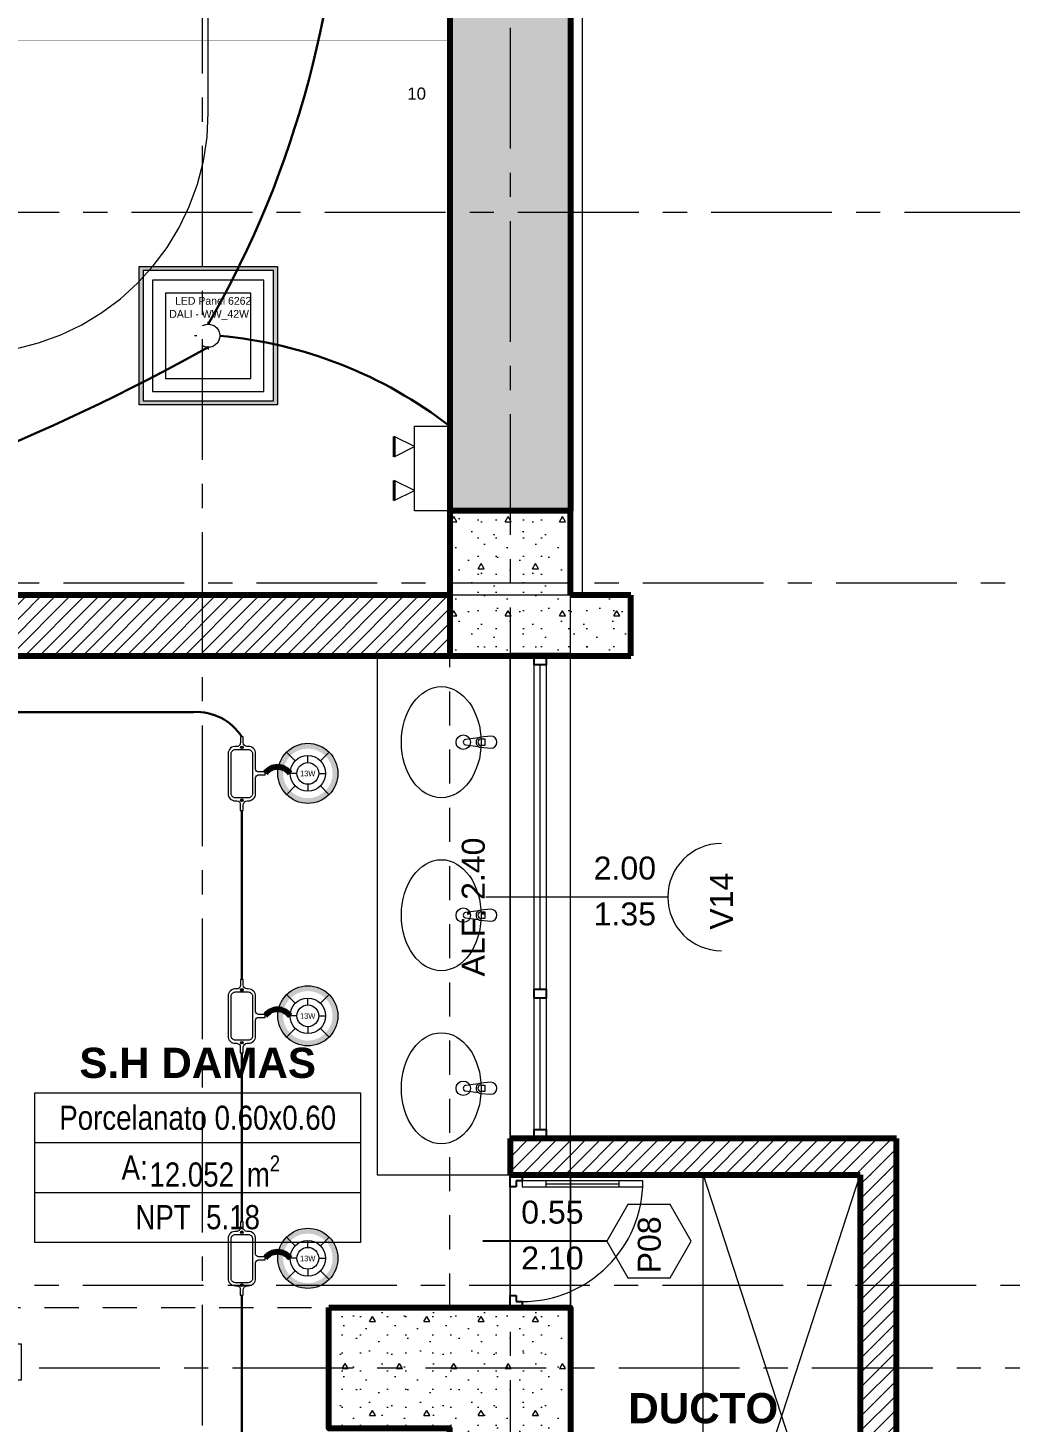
# Model space of a CAD drawing. Header units: inches. Extents: x -38 to 5698, y -33 to 92.
# Drawn here: x 141.82 to 145.89, y 16.93 to 22.7 of the extents above; entities that cross this region are included whole.
import ezdxf
from ezdxf.lldxf.tags import DXFTag

# ---------------------------------------------------------------- set-up
doc = ezdxf.new("R2010")
doc.units = ezdxf.units.IN
doc.header["$MEASUREMENT"] = 0
doc.set_wipeout_variables(frame=1)
for name, pattern in [('ACAD_ISO04W100', [30, 24, -3, 0, -3]), ('CONTINUA', [0]), ('DASHED', [0.75, 0.5, -0.25]), ('Hidden Line', [0.195611, 0.141111, -0.0545]), ('Línea Oculta', [0.195611, 0.141111, -0.0545]), ('Punto & Raya', [0.65, 0.5, -0.075, 0, -0.075]), ('Raya Pequeña', [0.141111, 0.070556, -0.070556]), ('Wipeout_Contour', [1, 0, -1])]:
    doc.linetypes.add(name, pattern=pattern)
for name, color, linetype, lineweight in [('00_IE_Luminarias', 6, 'Continuous', 30), ('01 IE LUM LED AD DN570C', 1, 'Continuous', 13), ('ALUMBRADO_CONDUIT', 30, 'CONDUIT1', 30), ('ALUMBRADO_PVC', 6, 'PVC1', 30), ('Bancas', 1, 'Continuous', 13), ('CABLEADO EXT.', 3, 'PVCSUBT', 30), ('Luminaria', 9, 'Continuous', 9), ('Luminarias', 5, 'Continuous', 20), ('pulsador', 4, 'Continuous', 40), ('Simb_Alumbrado', 140, 'CONTINUA', 30)]:
    doc.layers.add(name, color=color, linetype=linetype, lineweight=lineweight)
for name, color, linetype in [('02 _ ARQ _ ALB _ Ejes Generales', 7, 'Continuous'), ('02 _ ARQ _ ZON _ Espacio.3D', 7, 'Continuous'), ('08 _ STR _ EXT _ 06 Columnas', 7, 'Continuous'), ('08 _ STR _ EXT _ 06 Elementos de Fachada', 7, 'Continuous'), ('08 _ STR _ EXT _ 07 Losa Aligerada', 7, 'Continuous'), ('08 _ STR _ EXT _ 09 Vigas', 7, 'Continuous'), ('08 _ STR _ EXT _ 11 Escaleras', 7, 'Continuous'), ('Dibujo 2D - General', 7, 'Continuous'), ('Estructura - 04 MURO', 7, 'Continuous'), ('Interior - Sanitarios', 7, 'Continuous'), ('Marcador - Secciones', 251, 'Continuous'), ('Notas - Textos', 7, 'Continuous')]:
    doc.layers.add(name, color=color, linetype=linetype)
doc.styles.add('Estilo_Generado_3', font='arial.ttf')
doc.styles.add('Estilo_Generado_4', font='swisse.ttf')
doc.styles.add('Estilo_Generado_8', font='arialbd.ttf')
doc.styles.add('Estilo_Generado_9', font='ARIALN.TTF')
doc.styles.add('{18b73a54-fa43-428c-adcb-c1c7bbdf2c84}', font='Simplex.shx')
tags = doc.linetypes.add('CONDUIT1', pattern='A,1,-0.19772,["con",{18b73a54-fa43-428c-adcb-c1c7bbdf2c84},S=0.2,R=0,X=0,Y=-0.065594],-0.593642', length=1.791362).pattern_tags.tags
tags[6] = DXFTag(74, 10)
tags = doc.linetypes.add('PVC1', pattern='A,1,-0.19772,["PVC",{18b73a54-fa43-428c-adcb-c1c7bbdf2c84},S=0.13,R=0,X=0,Y=-0.061851],-0.507647', length=1.705367).pattern_tags.tags
tags[6] = DXFTag(74, 10)
tags = doc.linetypes.add('PVCSUBT', pattern='A,0.6,-0.3,0.6,-0.075691,["PVC",Standard,S=0.2,R=0,X=0,Y=-0.093724],-0.621005', length=2.196696).pattern_tags.tags
tags[10] = DXFTag(74, 10)
pattern_1 = [(45, (92.500015, 3e-09), (-0.030052038, 0.030052038), [])]
pattern_2 = [(0, (92.5, 3e-09), (0, 0.3897114), [0.024375, -0.200625]), (0, (92.6125, 0.19486), (0, 0.3897114), [0.024375, -0.200625]), (60, (92.5, 3e-09), (-0.3375, 0.1948557), [0.024375, -0.200625]), (60, (92.725, 3e-09), (-0.3375, 0.1948557), [0.024375, -0.200625]), (120, (92.5244, 3e-09), (0.3375, 0.1948557), [0.024375, -0.200625]), (120, (92.7494, 3e-09), (0.3375, 0.1948557), [0.024375, -0.200625]), (0, (92.500015, 0.0375), (0, 0.075), [0, -0.075, 0, -0.1125]), (45, (92.537515, 0.0375), (-0.05303301, 0.05303301), [0, -0.05625, 0, -0.09375])]

# ---------------------------------------------------------------- blocks, each defined once
blk = doc.blocks.new('LUM DN570C')
at = {"layer": '01 IE LUM LED AD DN570C'}
h = blk.add_hatch(color=256, dxfattribs=at)
edge = h.paths.add_edge_path()
edge.add_arc((0, 0), 0.1344, 0, 360)
edge = h.paths.add_edge_path(flags=17)
edge.add_arc((0, 0), 0.1108, 0, 360)
for p, q in [((-0.0561, 0.0563), (-0.0949, 0.0952)), ((0.0561, 0.0563), (0.0949, 0.0952)), ((-0.0561, -0.0563), (-0.0949, -0.0952)), ((0.0561, -0.0563), (0.0949, -0.0952))]:
    blk.add_line(p, q, dxfattribs=at)
at = {"layer": '01 IE LUM LED AD DN570C', "ltscale": 0.4}
for p, q in [((0, 0.0487), (0, 0.0795)), ((-0.0487, 0), (-0.0795, 0)), ((0.0487, 0), (0.0795, 0)), ((0, -0.0487), (0, -0.0795))]:
    blk.add_line(p, q, dxfattribs=at)
at = {"layer": '01 IE LUM LED AD DN570C'}
for radius in [0.1344, 0.0795]:
    blk.add_circle((0, 0), radius, dxfattribs=at)
at = {"layer": '01 IE LUM LED AD DN570C', "ltscale": 0.4}
blk.add_circle((0, 0), 0.0487, dxfattribs=at)
at = {"color": 1, "linetype": 'ByBlock', "lineweight": 80, "insert": (-0.0353, 0.0117), "char_height": 0.025, "width": 0.622217, "attachment_point": 1}
blk.add_mtext('13W ', dxfattribs=at)
blk = doc.blocks.new('oval t')
at = {"layer": 'Simb_Alumbrado', "lineweight": 13}
blk.add_lwpolyline([(0.0141, 0.0102, -0.414214), (0.0041, 0.0202), (0.0041, 0.0416), (-0.0056, 0.0416), (-0.0056, 0.0202, -0.414214), (-0.0156, 0.0102), (-0.0659, 0.0102, 0.414214), (-0.0899, -0.0138), (-0.0899, -0.0183, -0.414214), (-0.1019, -0.0303), (-0.1213, -0.0303), (-0.1213, -0.04), (-0.1016, -0.04, -0.451917), (-0.0897, -0.0535, 0.451917), (-0.0659, -0.0805), (0.0659, -0.0805, 0.414214), (0.0899, -0.0566), (0.0899, -0.0512, -0.398753), (0.1019, -0.0401), (0.1213, -0.0401), (0.1213, -0.0304), (0.1019, -0.0304, -0.368669), (0.0899, -0.0176), (0.0899, -0.0138, 0.414214), (0.0659, 0.0102), (0.0141, 0.0102)], format="xyb", dxfattribs=at)
blk.add_lwpolyline([(-0.0659, 0), (0.0659, 0, -0.414214), (0.0797, -0.0138), (0.0797, -0.0566, -0.414214), (0.0659, -0.0703), (-0.0659, -0.0703, -0.414214), (-0.0797, -0.0566), (-0.0797, -0.0138, -0.414214)], format="xyb", close=True, dxfattribs=at)
for points in [[(-0.0911, -0.0352), (-0.0828, -0.0352)], [(-0.0869, -0.031), (-0.0869, -0.0394)], [(0.0837, -0.0352), (0.0921, -0.0352)], [(0.0879, -0.031), (0.0879, -0.0394)]]:
    blk.add_lwpolyline(points, dxfattribs=at)
for centre in [(-0.0869, -0.0352), (0.0879, -0.0352)]:
    blk.add_circle(centre, 0.00419, dxfattribs=at)
blk = doc.blocks.new('*U268')
at = {"layer": 'Luminarias', "linetype": 'DASHED', "lineweight": 0, "ltscale": 0.05}
blk.add_lwpolyline([(0, -0.005), (0, 0.005)], dxfattribs=at)
blk = doc.blocks.new('*U269')
at = {"color": 0, "linetype": 'ByBlock', "lineweight": -2, "transparency": 16777216}
for p, rotation in [((-0.055, 0), 90), ((0.055, 0), 270), ((0, -0.055), 180)]:
    blk.add_blockref('*U268', p, dxfattribs=dict(at, rotation=rotation))
blk.add_blockref('*U268', (0, 0.055), dxfattribs=at)
blk = doc.blocks.new('PANEL CUADRAD 60X60 AD')
at = {"layer": 'Luminarias'}
h = blk.add_hatch(dxfattribs=at)
h.set_pattern_fill('DOTS', color=6, scale=0.0015)
h.set_pattern_definition([(0, (-2127.458864, -786.8599919), (0.001190625, 0.00238125), [0, -0.00238125])])
h.paths.add_polyline_path([(-0.3, 0.3), (-0.3, -0.3), (0.3, -0.3), (0.3, 0.3)])
h.paths.add_polyline_path([(0.283, 0.283), (0.283, -0.283), (-0.283, -0.283), (-0.283, 0.283)], flags=16)
h.paths.add_polyline_path([(0.2415, 0.2415), (0.2415, -0.2415), (-0.2415, -0.2415), (-0.2415, 0.2415)], flags=0)
h.paths.add_polyline_path([(0.1851, 0.1851), (0.1851, -0.1851), (-0.1851, -0.1851), (-0.1851, 0.1851)], flags=0)
h.paths.add_polyline_path([(0.05, 0, -1), (-0.05, 0, -1)], flags=0)
h.paths.add_polyline_path([(-0.1815, 0.0591), (0.2115, 0.0591), (0.2115, 0.1859), (-0.1815, 0.1859)], flags=8)
at = {"layer": 'Luminarias', "color": 6, "lineweight": 0}
for points in [[(-0.3, 0.3), (0.3, 0.3), (0.3, -0.3), (-0.3, -0.3)], [(-0.283, -0.283), (0.283, -0.283), (0.283, 0.283), (-0.283, 0.283)], [(-0.2415, -0.2415), (0.2415, -0.2415), (0.2415, 0.2415), (-0.2415, 0.2415)], [(-0.1851, -0.1851), (0.1851, -0.1851), (0.1851, 0.1851), (-0.1851, 0.1851)]]:
    blk.add_lwpolyline(points, close=True, dxfattribs=at)
at = {"layer": 'Luminarias', "color": 6}
blk.add_lwpolyline([(-0.3, 0.3), (0.3, 0.3), (0.3, -0.3), (-0.3, -0.3)], close=True, dxfattribs=at)
at = {"layer": 'Luminarias', "color": 6, "linetype": 'DASHED', "lineweight": 0, "ltscale": 0.01}
blk.add_circle((0, 0), 0.05, dxfattribs=at)
at = {"color": 6}
blk.add_blockref('*U269', (0, 0), dxfattribs=at)
at = {"layer": 'Luminarias', "color": 6, "insert": (-0.1693, 0.1686), "char_height": 0.034, "width": 0.456812, "attachment_point": 1}
blk.add_mtext('  LED Panel 6262 DALI - WW_42W {\\Ftxt|c0;\\C4;\\P} ', dxfattribs=at)
blk = doc.blocks.new('luz de emergencia')
at = {"color": 5, "lineweight": 40}
for p, q in [((164.1493, 48.9365, -0.0001), (164.2333, 48.9365, -0.0001)), ((164.3313, 48.9365, -0.0001), (164.4153, 48.9365, -0.0001))]:
    blk.add_line(p, q, dxfattribs=at)
at = {"layer": '00_IE_Luminarias', "color": 5, "linetype": 'Continuous', "lineweight": 13}
for p, q in [((164.1913, 49.0205, -0.0001), (164.1493, 48.9365, -0.0001)), ((164.2333, 48.9365, -0.0001), (164.1913, 49.0205, -0.0001)), ((164.3733, 49.0205, -0.0001), (164.3313, 48.9365, -0.0001)), ((164.4153, 48.9365, -0.0001), (164.3733, 49.0205, -0.0001))]:
    blk.add_line(p, q, dxfattribs=at)
at = {"layer": '00_IE_Luminarias', "color": 5, "linetype": 'Continuous', "lineweight": 13, "elevation": -0.0001}
blk.add_lwpolyline([(164.4573, 49.0205), (164.1073, 49.0205), (164.1073, 49.1666), (164.4573, 49.1665)], close=True, dxfattribs=at)

msp = doc.modelspace()

# ---------------------------------------------------------------- hatches: boundary and pattern name
at = {"layer": '08 _ STR _ EXT _ 06 Columnas', "linetype": 'Continuous', "lineweight": 9}
h = msp.add_hatch(dxfattribs=at)
h.set_pattern_fill('HORMIGÓN_EN_MASA_0002', style=0, pattern_type=2)
h.set_pattern_definition(pattern_2)
h.paths.add_polyline_path([(143.07, 17.4), (143.07, 16.9), (143.57, 16.9), (143.57, 16.4), (144.07, 16.4), (144.07, 17.4)])
at = {"layer": '08 _ STR _ EXT _ 06 Elementos de Fachada', "linetype": 'Continuous', "lineweight": 9}
h = msp.add_hatch(dxfattribs=at)
h.set_pattern_fill('HORMIGÓN_EN_MASA_0002', color=250, style=0, pattern_type=2)
h.set_pattern_definition(pattern_2)
h.paths.add_polyline_path([(144.07, 20.1), (144.32, 20.1), (144.32, 20.35), (144.07, 20.35)])

# ---------------------------------------------------------------- linework, layer by layer
at = {"layer": '02 _ ARQ _ ZON _ Espacio.3D', "color": 252, "linetype": 'Continuous', "lineweight": 13}
for p, q in [((143.2014, 18.2878), (141.8511, 18.2878)), ((141.8511, 18.2878), (141.8511, 17.6701)), ((143.2014, 17.6701), (143.2014, 18.2878)), ((143.2014, 18.0819), (141.8511, 18.0819)), ((143.2014, 17.876), (141.8511, 17.876)), ((143.2014, 17.6701), (141.8511, 17.6701))]:
    msp.add_line(p, q, dxfattribs=at)
at = {"layer": '02 _ ARQ _ ZON _ Espacio.3D', "color": 9, "linetype": 'Continuous', "lineweight": 5, "flags": 128}
msp.add_lwpolyline([(140.47, 20.1), (140.47, 17.2499), (141.795, 17.2499), (141.795, 17.0999), (140.82, 17.0999), (140.82, 16.1999), (143.82, 16.1999), (143.82, 16.4), (143.57, 16.4), (143.57, 16.9), (143.07, 16.9), (143.07, 17.4), (143.82, 17.4), (143.82, 20.1)], close=True, dxfattribs=at)
at = {"layer": '08 _ STR _ EXT _ 06 Columnas', "color": 7, "linetype": 'Continuous', "lineweight": 80, "flags": 128}
msp.add_lwpolyline([(144.07, 20.1), (144.07, 20.1)], dxfattribs=at)
msp.add_lwpolyline([(143.07, 17.4), (144.07, 17.4), (144.07, 16.4), (143.57, 16.4), (143.57, 16.9), (143.07, 16.9)], close=True, dxfattribs=at)
at = {"layer": '08 _ STR _ EXT _ 06 Elementos de Fachada', "color": 7, "linetype": 'Continuous', "lineweight": 80, "flags": 128}
for points in [[(144.32, 20.35), (144.07, 20.35)], [(144.32, 20.1), (144.32, 20.35)], [(144.07, 20.1), (144.32, 20.1)]]:
    msp.add_lwpolyline(points, dxfattribs=at)
at = {"layer": '08 _ STR _ EXT _ 07 Losa Aligerada', "color": 254, "linetype": 'Continuous', "lineweight": 18, "flags": 128}
msp.add_lwpolyline([(145.42, 14.9999), (145.42, 18.1001), (144.07, 18.1001), (144.07, 15.7999), (145.27, 15.7999), (145.27, 15.1499), (144.07, 15.1499), (144.07, 14.9999)], dxfattribs=at)
msp.add_lwpolyline([(144.62, 17.9499), (145.27, 17.9499), (145.27, 15.9499), (144.62, 15.9499)], close=True, dxfattribs=at)
at = {"layer": '08 _ STR _ EXT _ 09 Vigas', "color": 251, "linetype": 'Continuous', "lineweight": 13}
msp.add_line((144.07, 26.4), (144.07, 20.7), dxfattribs=at)
at = {"layer": '08 _ STR _ EXT _ 09 Vigas', "color": 251, "linetype": 'Continuous', "lineweight": 80}
msp.add_line((144.07, 26.4), (144.07, 20.7), dxfattribs=at)
at = {"layer": '08 _ STR _ EXT _ 09 Vigas', "color": 251, "linetype": 'Hidden Line', "lineweight": 13}
msp.add_line((137.07, 17.4), (143.57, 17.4), dxfattribs=at)
at = {"layer": 'ALUMBRADO_CONDUIT', "color": 30, "lineweight": 30, "ltscale": 0.4, "true_color": 0xf26722}
for p, q in [((142.7089, 19.4594), (142.709, 18.7594)), ((142.709, 18.4552), (142.709, 17.7552)), ((142.7089, 17.451), (142.709, 16.7511))]:
    msp.add_line(p, q, dxfattribs=at)
msp.add_lwpolyline([(141.5812, 19.7656, -0.262518), (141.7812, 19.8667), (142.5092, 19.8667, -0.270218), (142.709, 19.7636)], format="xyb", dxfattribs=at)
at = {"layer": 'CABLEADO EXT.', "color": 3, "lineweight": 80}
for centre in [(142.8571, 19.5748), (142.8571, 18.5706), (142.8571, 17.5664)]:
    msp.add_arc(centre, 0.0641, 36.0183, 143.9817, dxfattribs=at)
at = {"layer": 'Estructura - 04 MURO', "color": 165, "linetype": 'Continuous', "lineweight": 15}
for p, q in [((144.07, 20.35), (144.07, 26.75)), ((144.12, 20.35), (144.12, 26.75)), ((144.07, 20.35), (144.12, 20.35)), ((143.92, 18.7188), (143.92, 20.0625)), ((143.945, 18.7188), (143.945, 20.0625)), ((143.97, 20.0625), (143.97, 18.7188)), ((144.4731, 19.1), (143.72, 19.1)), ((143.92, 18.1376), (143.92, 18.6813)), ((143.945, 18.1376), (143.945, 18.6813)), ((143.97, 18.6813), (143.97, 18.1376)), ((144.2701, 17.9251), (144.2701, 17.9001)), ((144.3701, 17.9001), (144.3701, 17.9251)), ((143.87, 17.9001), (144.3701, 17.9001))]:
    msp.add_line(p, q, dxfattribs=at)
at = {"layer": 'Estructura - 04 MURO', "color": 251, "linetype": 'Línea Oculta', "lineweight": 13}
msp.add_line((144.02, 20.35), (143.87, 20.35), dxfattribs=at)
at = {"layer": 'Estructura - 04 MURO', "color": 7, "linetype": 'Continuous', "lineweight": 80}
for p, q in [((144.07, 20.1), (143.82, 20.1)), ((143.82, 17.4), (143.97, 17.4))]:
    msp.add_line(p, q, dxfattribs=at)
at = {"layer": 'Estructura - 04 MURO', "color": 165, "linetype": 'Continuous', "lineweight": 25}
for p, q in [((143.92, 20.0625), (143.92, 20.1)), ((143.97, 20.1), (143.97, 20.0625)), ((143.97, 20.0625), (143.92, 20.0625)), ((143.92, 18.6813), (143.92, 18.7188)), ((143.92, 18.7188), (143.97, 18.7188)), ((143.97, 18.7188), (143.97, 18.6813)), ((143.97, 18.6813), (143.92, 18.6813)), ((143.92, 18.1376), (143.97, 18.1376)), ((143.845, 17.9001), (143.82, 17.9001)), ((143.82, 17.45), (143.845, 17.45)), ((143.82, 17.4), (143.82, 17.45)), ((143.845, 17.45), (143.845, 17.425)), ((143.87, 17.4), (143.82, 17.4)), ((143.845, 17.425), (143.87, 17.425)), ((143.87, 17.425), (143.87, 17.4))]:
    msp.add_line(p, q, dxfattribs=at)
at = {"layer": 'Estructura - 04 MURO', "color": 152, "linetype": 'Continuous', "lineweight": 25}
msp.add_line((144.22, 17.675), (143.7075, 17.675), dxfattribs=at)
at = {"layer": 'Estructura - 04 MURO', "color": 251, "linetype": 'Continuous', "lineweight": 13, "flags": 128}
msp.add_lwpolyline([(144.695, 19.322, 1), (144.695, 18.8781)], format="xyb", dxfattribs=at)
at = {"layer": 'Estructura - 04 MURO', "color": 165, "linetype": 'Continuous', "lineweight": 15, "flags": 128}
msp.add_lwpolyline([(143.97, 17.9126), (144.2701, 17.9126)], dxfattribs=at)
at = {"layer": 'Estructura - 04 MURO', "color": 251, "linetype": 'Continuous', "lineweight": 13, "flags": 128}
msp.add_lwpolyline([(144.57, 17.675), (144.4825, 17.8266), (144.3075, 17.8266), (144.22, 17.675), (144.3075, 17.5235), (144.4825, 17.5235)], close=True, dxfattribs=at)
at = {"layer": 'Interior - Sanitarios', "color": 205, "linetype": 'Continuous', "lineweight": 13}
for p, q in [((143.27, 20.1), (143.27, 17.95)), ((143.27, 20.1), (143.82, 20.1)), ((143.82, 20.1), (143.82, 17.95)), ((143.7002, 19.7553), (143.7151, 19.7553)), ((143.7151, 19.7553), (143.7151, 19.7281)), ((143.7151, 19.7281), (143.7002, 19.7281)), ((143.7002, 19.0386), (143.7151, 19.0386)), ((143.7151, 19.0114), (143.7002, 19.0114)), ((143.7151, 19.0386), (143.7151, 19.0114)), ((143.7002, 18.3219), (143.7151, 18.3219)), ((143.7151, 18.3219), (143.7151, 18.2947)), ((143.7151, 18.2947), (143.7002, 18.2947)), ((143.27, 17.95), (143.82, 17.95))]:
    msp.add_line(p, q, dxfattribs=at)
at = {"layer": 'Interior - Sanitarios', "color": 205, "linetype": 'Continuous', "lineweight": 13, "flags": 128}
for points in [[(143.74, 19.7667), (143.698, 19.7627, 0.12102), (143.6885, 19.7594), (143.6356, 19.7528, 0.882566), (143.6356, 19.7306), (143.6885, 19.7239, 0.12102), (143.698, 19.7207), (143.74, 19.7167, 1)], [(143.74, 19.05), (143.698, 19.046, 0.12102), (143.6885, 19.0427), (143.6356, 19.0361, 0.882566), (143.6356, 19.0139), (143.6885, 19.0073, 0.12102), (143.698, 19.004), (143.74, 19, 1)], [(143.74, 18.3333), (143.698, 18.3293, 0.12102), (143.6885, 18.3261), (143.6356, 18.3194, 0.882566), (143.6356, 18.2972), (143.6885, 18.2906, 0.12102), (143.698, 18.2873), (143.74, 18.2833, 1)]]:
    msp.add_lwpolyline(points, format="xyb", close=True, dxfattribs=at)
at = {"layer": 'Interior - Sanitarios', "color": 205, "linetype": 'Continuous', "lineweight": 13}
for centre in [(143.6261, 19.7417), (143.6261, 19.025), (143.6261, 18.3083)]:
    msp.add_circle(centre, 0.03, dxfattribs=at)
at = {"layer": 'Interior - Sanitarios', "color": 175, "linetype": 'Continuous', "lineweight": 13}
for centre, radius, start, end in [((143.6999, 19.7417), 0.0211, 122.77103, 237.22897), ((143.7002, 19.7417), 0.0136, 90, 270), ((143.6999, 19.025), 0.0211, 122.77103, 237.22897), ((143.7002, 19.025), 0.0136, 90, 270), ((143.6999, 18.3083), 0.0211, 122.77103, 237.22897), ((143.7002, 18.3083), 0.0136, 90, 270)]:
    msp.add_arc(centre, radius, start, end, dxfattribs=at)
at = {"layer": 'Interior - Sanitarios', "color": 205, "linetype": 'Continuous', "lineweight": 13}
for centre in [(143.535, 19.7417), (143.535, 19.025), (143.535, 18.3083)]:
    msp.add_ellipse(centre, major_axis=(0, 0.23), ratio=0.717391, dxfattribs=at)

# ---------------------------------------------------------------- block references
at = {"layer": '01 IE LUM LED AD DN570C', "color": 1, "lineweight": 5, "xscale": 0.9263905751172247, "yscale": 0.9263905751172247, "zscale": 0.9263905751172247}
for p in [(142.9825, 19.6125), (142.9825, 18.6083), (142.9825, 17.6041)]:
    msp.add_blockref('LUM DN570C', p, dxfattribs=at)
at = {"layer": 'Bancas', "color": 252, "true_color": 0x939598, "xscale": 1.253906979044094, "yscale": 1.253906979044094, "zscale": 1.253906979044094, "rotation": 270}
for p in [(142.7531, 19.6115), (142.7531, 18.6073), (142.7531, 17.6031)]:
    msp.add_blockref('oval t', p, dxfattribs=at)

# ---------------------------------------------------------------- texts
at = {"layer": '02 _ ARQ _ ZON _ Espacio.3D', "color": 252, "lineweight": 25, "attachment_point": 2}
for s, insert, char_height, style in [('\\A1;{\\pqc;\\pt0;\\fArial|b1|i0|c0|p34;S.H DAMAS}', (142.5262, 18.4762), 0.125, 'Estilo_Generado_8'), ('\\A1;{\\pqc;\\pt0;\\fArial Narrow|b0|i0|c0|p34;Porcelanato 0.60x0.60}', (142.5262, 18.2363), 0.1, 'Estilo_Generado_9'), ('\\A1;{\\pqc;\\pt0;\\fArial Narrow|b0|i0|c0|p34;A: }', (142.2651, 18.03), 0.1, 'Estilo_Generado_9'), ('\\A1;{\\pqc;\\pt0,0.3;\\fArial Narrow|b0|i0|c0|p34;12.052\\fArial Narrow|b0|i0|c0|p34;\\A1{\\H.66x;\\S^  ;}\\fArial Narrow|b0|i0|c0|p34; m\\fArial Narrow|b0|i0|c0|p34;\\A1{\\H.66x;\\S2^  ;}}', (142.5968, 18.0304), 0.1, 'Estilo_Generado_9'), ('\\A1;{\\pqc;\\pt0;\\fArial Narrow|b0|i0|c0|p34;NPT  5.18}', (142.5262, 17.8246), 0.1, 'Estilo_Generado_9')]:
    msp.add_mtext(s, dxfattribs=dict(at, insert=insert, char_height=char_height, style=style))
at = {"layer": 'Estructura - 04 MURO', "color": 251, "lineweight": 25, "char_height": 0.095, "attachment_point": 7, "style": 'Estilo_Generado_4'}
for s, insert, rotation in [('\\A1;{\\pql;\\pt0;\\fSwis721 Ex BT|b0|i0|c0|p34;ALF: 2.40\\fSwis721 Ex BT|b0|i0|c0|p34;\\A1{\\H.66x;\\S^  ;}\\fSwis721 Ex BT|b0|i0|c0|p34;\\fSwis721 Ex BT|b0|i0|c0|p34;}', (143.7425, 18.7713), 89.9996), ('\\A1;{\\pql;\\pt0;\\fSwis721 Ex BT|b0|i0|c0|p34;2.00\\fSwis721 Ex BT|b0|i0|c0|p34;\\A1{\\H.66x;\\S^  ;}\\fSwis721 Ex BT|b0|i0|c0|p34;\\fSwis721 Ex BT|b0|i0|c0|p34;}', (144.166, 19.1451), 359.9996), ('\\A1;{\\pql;\\pt0;\\fSwis721 Ex BT|b0|i0|c0|p34;V14\\fSwis721 Ex BT|b0|i0|c0|p34;\\fSwis721 Ex BT|b0|i0|c0|p34;\\fSwis721 Ex BT|b0|i0|c0|p34;}', (144.7425, 18.965), 89.9996), ('\\A1;{\\pql;\\pt0;\\fSwis721 Ex BT|b0|i0|c0|p34;1.35\\fSwis721 Ex BT|b0|i0|c0|p34;\\A1{\\H.66x;\\S^  ;}\\fSwis721 Ex BT|b0|i0|c0|p34;\\fSwis721 Ex BT|b0|i0|c0|p34;}', (144.166, 18.9551), 359.9996), ('\\A1;{\\pql;\\pt0;\\fSwis721 Ex BT|b0|i0|c0|p34;P08\\fSwis721 Ex BT|b0|i0|c0|p34;\\fSwis721 Ex BT|b0|i0|c0|p34;\\fSwis721 Ex BT|b0|i0|c0|p34;}', (144.445, 17.5417), 90)]:
    msp.add_mtext(s, dxfattribs=dict(at, insert=insert, rotation=rotation))
for s, insert in [('\\A1;{\\pql;\\pt0;\\fSwis721 Ex BT|b0|i0|c0|p34;0.55\\fSwis721 Ex BT|b0|i0|c0|p34;\\A1{\\H.66x;\\S^  ;}\\fSwis721 Ex BT|b0|i0|c0|p34;\\fSwis721 Ex BT|b0|i0|c0|p34;}', (143.866, 17.7201)), ('\\A1;{\\pql;\\pt0;\\fSwis721 Ex BT|b0|i0|c0|p34;2.10\\fSwis721 Ex BT|b0|i0|c0|p34;\\A1{\\H.66x;\\S^  ;}\\fSwis721 Ex BT|b0|i0|c0|p34;\\fSwis721 Ex BT|b0|i0|c0|p34;}', (143.866, 17.5301))]:
    msp.add_mtext(s, dxfattribs=dict(at, insert=insert))
at = {"layer": 'Notas - Textos', "color": 251, "linetype": 'Continuous', "lineweight": 25, "insert": (144.62, 17.046), "char_height": 0.125, "attachment_point": 2, "line_spacing_factor": 0.924085, "style": 'Estilo_Generado_8'}
msp.add_mtext('\\A1;{\\pqc;\\fArial|b1|i0|c0|p34;DUCTO \\P\\pqc;\\fArial|b1|i0|c0|p34;INSTAL.}', dxfattribs=at)

# ---------------------------------------------------------------- wipeouts: each hides what was drawn before it
at = {"color": 254, "linetype": 'Wipeout_Contour', "lineweight": 0, "ltscale": 3414.464033}
msp.add_wipeout([(142.0085, 22.35), (141.57, 22.35), (141.57, 20.35), (142.0085, 20.35)], dxfattribs=at).dxf.layer = '08 _ STR _ EXT _ 11 Escaleras'

# ---------------------------------------------------------------- next in the draw order: linework, layer by layer
at = {"layer": '08 _ STR _ EXT _ 11 Escaleras', "color": 161, "linetype": 'Continuous', "lineweight": 13}
for p, q in [((142.0085, 22.35), (141.57, 22.35)), ((141.57, 20.35), (143.57, 20.35))]:
    msp.add_line(p, q, dxfattribs=at)
at = {"layer": '08 _ STR _ EXT _ 11 Escaleras', "color": 161, "linetype": 'Raya Pequeña', "lineweight": 13}
msp.add_line((142.0085, 20.35), (142.0085, 22.35), dxfattribs=at)

# ---------------------------------------------------------------- next in the draw order: wipeouts: each hides what was drawn before it
at = {"color": 254, "linetype": 'Wipeout_Contour', "lineweight": 0, "ltscale": 3422.776078}
msp.add_wipeout([(143.82, 18.1001), (143.82, 17.9501), (144.07, 17.9501), (144.07, 18.1001)], dxfattribs=at).dxf.layer = 'Estructura - 04 MURO'
at = {"color": 254, "linetype": 'Wipeout_Contour', "lineweight": 0, "ltscale": 2571.718135}
msp.add_wipeout([(145.27, 17.9501), (145.42, 18.1001), (145.27, 18.1001)], dxfattribs=at).dxf.layer = 'Estructura - 04 MURO'

# ---------------------------------------------------------------- next in the draw order: hatches: boundary and pattern name
at = {"layer": 'Estructura - 04 MURO', "linetype": 'Continuous', "lineweight": 5}
h = msp.add_hatch(dxfattribs=at)
h.set_pattern_fill('LADRILLO_COMÚN_0002', color=252, style=0, pattern_type=2)
h.set_pattern_definition(pattern_1)
h.paths.add_polyline_path([(143.82, 18.1001), (143.82, 17.9501), (144.07, 17.9501), (144.07, 18.1001)])
h = msp.add_hatch(dxfattribs=at)
h.set_pattern_fill('LADRILLO_COMÚN_0002', color=252, style=0, pattern_type=2)
h.set_pattern_definition(pattern_1)
h.paths.add_polyline_path([(145.27, 17.9501), (145.42, 18.1001), (145.27, 18.1001)])

# ---------------------------------------------------------------- next in the draw order: linework, layer by layer
at = {"layer": '02 _ ARQ _ ALB _ Ejes Generales', "color": 251, "linetype": 'Punto & Raya', "lineweight": 13}
msp.add_line((143.82, 45.9), (143.82, 2.05), dxfattribs=at)
at = {"layer": 'Estructura - 04 MURO', "color": 165, "linetype": 'Continuous', "lineweight": 15}
for p, q in [((143.82, 18.1001), (143.82, 20.1)), ((144.07, 18.1001), (144.07, 20.1)), ((144.3701, 17.9251), (143.87, 17.9251)), ((143.87, 17.9251), (143.87, 17.9001)), ((143.97, 17.9001), (143.97, 17.9251))]:
    msp.add_line(p, q, dxfattribs=at)
at = {"layer": 'Estructura - 04 MURO', "color": 165, "linetype": 'Continuous', "lineweight": 25}
for p, q in [((143.92, 18.1001), (143.92, 18.1376)), ((143.97, 18.1376), (143.97, 18.1001)), ((143.82, 17.9501), (143.87, 17.9501)), ((143.82, 17.9001), (143.82, 17.9501)), ((143.87, 17.9251), (143.845, 17.9251)), ((143.845, 17.9251), (143.845, 17.9001)), ((143.87, 17.9501), (143.87, 17.9251))]:
    msp.add_line(p, q, dxfattribs=at)
at = {"layer": 'Estructura - 04 MURO', "color": 7, "linetype": 'Continuous', "lineweight": 80}
for p, q in [((144.07, 18.1001), (143.82, 18.1001)), ((143.82, 17.9501), (143.97, 17.9501))]:
    msp.add_line(p, q, dxfattribs=at)
at = {"layer": 'Estructura - 04 MURO', "color": 7, "linetype": 'Continuous', "lineweight": 80, "flags": 128}
for points in [[(143.82, 18.1001), (143.82, 17.9501)], [(143.82, 17.9501), (144.07, 17.9501)]]:
    msp.add_lwpolyline(points, dxfattribs=at)
at = {"layer": 'Estructura - 04 MURO', "color": 175, "linetype": 'Continuous', "lineweight": 15}
msp.add_arc((143.87, 17.9251), 0.5001, 270, 0, dxfattribs=at)

# ---------------------------------------------------------------- next in the draw order: wipeouts: each hides what was drawn before it
at = {"color": 254, "linetype": 'Wipeout_Contour', "lineweight": 0, "ltscale": 3418.462748}
msp.add_wipeout([(143.57, 22.35), (142.0085, 22.35), (142.0085, 20.35), (143.57, 20.35)], dxfattribs=at).dxf.layer = '08 _ STR _ EXT _ 11 Escaleras'

# ---------------------------------------------------------------- next in the draw order: linework, layer by layer
at = {"layer": '08 _ STR _ EXT _ 11 Escaleras', "color": 161, "linetype": 'Continuous', "lineweight": 13}
msp.add_line((143.57, 20.35), (143.57, 26.75), dxfattribs=at)

# ---------------------------------------------------------------- next in the draw order: wipeouts: each hides what was drawn before it
at = {"color": 254, "linetype": 'Wipeout_Contour', "lineweight": 0, "ltscale": 3428.260386}
msp.add_wipeout([(145.27, 17.9501), (145.27, 15.1499), (145.42, 15.1499), (145.42, 17.9501)], dxfattribs=at).dxf.layer = 'Estructura - 04 MURO'

# ---------------------------------------------------------------- next in the draw order: hatches: boundary and pattern name
at = {"layer": 'Estructura - 04 MURO', "linetype": 'Continuous', "lineweight": 5}
h = msp.add_hatch(dxfattribs=at)
h.set_pattern_fill('LADRILLO_COMÚN_0002', color=252, style=0, pattern_type=2)
h.set_pattern_definition(pattern_1)
h.paths.add_polyline_path([(145.27, 17.9501), (145.27, 15.1499), (145.42, 15.1499), (145.42, 17.9501)])

# ---------------------------------------------------------------- next in the draw order: linework, layer by layer
at = {"layer": '02 _ ARQ _ ALB _ Ejes Generales', "color": 251, "linetype": 'Punto & Raya', "lineweight": 13}
msp.add_line((141.07, 17.15), (148.07, 17.15), dxfattribs=at)
at = {"layer": 'Marcador - Secciones', "color": 251, "linetype": 'Punto & Raya', "lineweight": 13}
msp.add_line((138.8506, 17.4928), (149.2072, 17.4928), dxfattribs=at)

# ---------------------------------------------------------------- next in the draw order: wipeouts: each hides what was drawn before it
at = {"color": 254, "linetype": 'Wipeout_Contour', "lineweight": 0, "ltscale": 3417.818333}
msp.add_wipeout([(143.57, 24.75), (141.57, 24.75), (141.57, 22.35), (143.57, 22.35)], dxfattribs=at).dxf.layer = '08 _ STR _ EXT _ 11 Escaleras'

# ---------------------------------------------------------------- next in the draw order: linework, layer by layer
at = {"layer": '08 _ STR _ EXT _ 11 Escaleras', "color": 161, "linetype": 'Raya Pequeña', "lineweight": 13}
msp.add_line((141.57, 22.4885), (143.57, 22.4885), dxfattribs=at)

# ---------------------------------------------------------------- next in the draw order: wipeouts: each hides what was drawn before it
at = {"color": 254, "linetype": 'Wipeout_Contour', "lineweight": 0, "ltscale": 3417.586109}
msp.add_wipeout([(143.57, 22.35), (141.57, 22.35), (141.57, 20.35), (143.57, 20.35)], dxfattribs=at).dxf.layer = '08 _ STR _ EXT _ 11 Escaleras'
at = {"color": 254, "linetype": 'Wipeout_Contour', "lineweight": 0, "ltscale": 2570.844138}
msp.add_wipeout([(145.27, 17.9501), (145.42, 17.9501), (145.42, 18.1001)], dxfattribs=at).dxf.layer = 'Estructura - 04 MURO'

# ---------------------------------------------------------------- next in the draw order: hatches: boundary and pattern name
at = {"layer": 'Estructura - 04 MURO', "linetype": 'Continuous', "lineweight": 5}
h = msp.add_hatch(dxfattribs=at)
h.set_pattern_fill('LADRILLO_COMÚN_0002', color=252, style=0, pattern_type=2)
h.set_pattern_definition(pattern_1)
h.paths.add_polyline_path([(145.27, 17.9501), (145.42, 17.9501), (145.42, 18.1001)])

# ---------------------------------------------------------------- next in the draw order: linework, layer by layer
at = {"layer": '08 _ STR _ EXT _ 11 Escaleras', "color": 167, "linetype": 'Continuous', "lineweight": 18}
for p, q in [((143.57, 20.35), (143.57, 26.75)), ((139.17, 20.35), (143.57, 20.35))]:
    msp.add_line(p, q, dxfattribs=at)
at = {"layer": '08 _ STR _ EXT _ 11 Escaleras', "color": 161, "linetype": 'ACAD_ISO04W100', "lineweight": 13}
msp.add_line((141.0744, 20.35), (143.57, 20.35), dxfattribs=at)
at = {"layer": 'Estructura - 04 MURO', "color": 7, "linetype": 'Continuous', "lineweight": 80, "flags": 128}
for points in [[(145.42, 14.9999), (145.42, 18.1001)], [(145.27, 17.9501), (145.27, 15.9499)]]:
    msp.add_lwpolyline(points, dxfattribs=at)

# ---------------------------------------------------------------- next in the draw order: wipeouts: each hides what was drawn before it
at = {"color": 254, "linetype": 'Wipeout_Contour', "lineweight": 0, "ltscale": 3417.701909}
msp.add_wipeout([(141.57, 22.35), (143.57, 22.35), (143.57, 22.65), (141.57, 22.65)], dxfattribs=at).dxf.layer = '08 _ STR _ EXT _ 11 Escaleras'
at = {"color": 254, "linetype": 'Wipeout_Contour', "lineweight": 0, "ltscale": 3425.675439}
msp.add_wipeout([(145.27, 18.1001), (144.07, 18.1001), (144.07, 17.9501), (145.27, 17.9501)], dxfattribs=at).dxf.layer = 'Estructura - 04 MURO'

# ---------------------------------------------------------------- next in the draw order: hatches: boundary and pattern name
at = {"layer": 'Estructura - 04 MURO', "linetype": 'Continuous', "lineweight": 5}
h = msp.add_hatch(dxfattribs=at)
h.set_pattern_fill('LADRILLO_COMÚN_0002', color=252, style=0, pattern_type=2)
h.set_pattern_definition(pattern_1)
h.paths.add_polyline_path([(145.27, 18.1001), (144.07, 18.1001), (144.07, 17.9501), (145.27, 17.9501)])

# ---------------------------------------------------------------- next in the draw order: linework, layer by layer
at = {"layer": '08 _ STR _ EXT _ 09 Vigas', "color": 251, "linetype": 'Hidden Line', "lineweight": 13}
msp.add_line((144.07, 7.2), (144.07, 20.35), dxfattribs=at)
at = {"layer": '08 _ STR _ EXT _ 11 Escaleras', "color": 167, "linetype": 'Continuous', "lineweight": 18}
for p, q in [((143.57, 22.65), (141.57, 22.65)), ((143.57, 22.35), (139.17, 22.35))]:
    msp.add_line(p, q, dxfattribs=at)
at = {"layer": '08 _ STR _ EXT _ 11 Escaleras', "color": 161, "linetype": 'ACAD_ISO04W100', "lineweight": 13}
msp.add_line((143.57, 22.35), (140.4744, 22.35), dxfattribs=at)
at = {"layer": '08 _ STR _ EXT _ 11 Escaleras', "color": 167, "linetype": 'Continuous', "lineweight": 18}
msp.add_arc((141.57, 22.35), 1, 270, 0, dxfattribs=at)
at = {"layer": 'Dibujo 2D - General', "color": 252, "linetype": 'ACAD_ISO04W100', "lineweight": 13}
for p, q in [((144.62, 15.9499), (145.27, 17.9499)), ((144.62, 17.9499), (145.27, 15.9499))]:
    msp.add_line(p, q, dxfattribs=at)
at = {"layer": 'Estructura - 04 MURO', "color": 7, "linetype": 'Continuous', "lineweight": 80}
msp.add_line((145.42, 18.1001), (144.07, 18.1001), dxfattribs=at)
at = {"layer": 'Estructura - 04 MURO', "color": 7, "linetype": 'Continuous', "lineweight": 80, "flags": 128}
msp.add_lwpolyline([(144.07, 17.9501), (145.27, 17.9501)], dxfattribs=at)

# ---------------------------------------------------------------- next in the draw order: wipeouts: each hides what was drawn before it
at = {"color": 254, "linetype": 'Wipeout_Contour', "lineweight": 0, "ltscale": 3417.733719}
msp.add_wipeout([(143.57, 22.95), (141.57, 22.95), (141.57, 22.65), (143.57, 22.65)], dxfattribs=at).dxf.layer = '08 _ STR _ EXT _ 11 Escaleras'

# ---------------------------------------------------------------- next in the draw order: linework, layer by layer
at = {"layer": '08 _ STR _ EXT _ 11 Escaleras', "color": 167, "linetype": 'Continuous', "lineweight": 18}
msp.add_line((142.57, 22.35), (142.57, 24.75), dxfattribs=at)

# ---------------------------------------------------------------- next in the draw order: wipeouts: each hides what was drawn before it
at = {"color": 254, "linetype": 'Wipeout_Contour', "lineweight": 0, "ltscale": 3417.586109}
msp.add_wipeout([(143.57, 22.35), (141.57, 22.35), (141.57, 20.35), (143.57, 20.35)], dxfattribs=at).dxf.layer = '08 _ STR _ EXT _ 11 Escaleras'

# ---------------------------------------------------------------- next in the draw order: linework, layer by layer
at = {"layer": '02 _ ARQ _ ALB _ Ejes Generales', "color": 251, "linetype": 'Punto & Raya', "lineweight": 13}
msp.add_line((148.07, 20.4), (135.2385, 20.4), dxfattribs=at)
at = {"layer": '08 _ STR _ EXT _ 09 Vigas', "color": 251, "linetype": 'Continuous', "lineweight": 13}
msp.add_line((143.57, 20.7), (144.07, 20.7), dxfattribs=at)
at = {"layer": '08 _ STR _ EXT _ 09 Vigas', "color": 251, "linetype": 'Continuous', "lineweight": 80}
msp.add_line((144.07, 20.7), (143.57, 20.7), dxfattribs=at)
at = {"layer": '08 _ STR _ EXT _ 11 Escaleras', "color": 161, "linetype": 'ACAD_ISO04W100', "lineweight": 13}
msp.add_line((143.57, 20.35), (143.57, 26.75), dxfattribs=at)
at = {"layer": 'ALUMBRADO_PVC', "linetype": 'PVC1', "ltscale": 0.4}
msp.add_arc((142.4542, 19.613), 1.8193, 52.17203, 84.84474, dxfattribs=at)
at = {"layer": 'Marcador - Secciones', "color": 251, "linetype": 'Punto & Raya', "lineweight": 13}
msp.add_line((121.4526, 21.9367), (149.2072, 21.9367), dxfattribs=at)

# ---------------------------------------------------------------- next in the draw order: block references
at = {"layer": 'Luminaria', "xscale": 0.9538673662839494, "yscale": 0.9538673662839494, "zscale": 0.9538673662839494}
msp.add_blockref('PANEL CUADRAD 60X60 AD', (142.57, 21.425), dxfattribs=at)
at = {"layer": 'pulsador', "color": 4, "lineweight": 40, "rotation": 270}
msp.add_blockref('luz de emergencia', (94.4035, 185.1573, 0.0001), dxfattribs=at)

# ---------------------------------------------------------------- next in the draw order: wipeouts: each hides what was drawn before it
at = {"color": 254, "linetype": 'Wipeout_Contour', "lineweight": 0, "ltscale": 3417.701909}
msp.add_wipeout([(141.57, 22.35), (143.57, 22.35), (143.57, 22.65), (141.57, 22.65)], dxfattribs=at).dxf.layer = '08 _ STR _ EXT _ 11 Escaleras'
at = {"color": 254, "linetype": 'Wipeout_Contour', "lineweight": 0, "ltscale": 3410.976089}
msp.add_wipeout([(138.32, 20.1), (143.57, 20.1), (143.57, 20.35), (138.32, 20.35)], dxfattribs=at).dxf.layer = 'Estructura - 04 MURO'

# ---------------------------------------------------------------- next in the draw order: hatches: boundary and pattern name
at = {"layer": '08 _ STR _ EXT _ 06 Columnas', "linetype": 'Continuous', "lineweight": 9}
h = msp.add_hatch(dxfattribs=at)
h.set_pattern_fill('HORMIGÓN_EN_MASA_0002', style=0, pattern_type=2)
h.set_pattern_definition(pattern_2)
h.paths.add_polyline_path([(143.57, 20.7), (143.57, 20.1), (144.07, 20.1), (144.07, 20.35), (144.07, 20.35), (144.07, 20.7)])
at = {"layer": 'Estructura - 04 MURO', "linetype": 'Continuous', "lineweight": 5}
h = msp.add_hatch(dxfattribs=at)
h.set_pattern_fill('LADRILLO_COMÚN_0002', color=252, style=0, pattern_type=2)
h.set_pattern_definition(pattern_1)
h.paths.add_polyline_path([(138.32, 20.1), (143.57, 20.1), (143.57, 20.35), (138.32, 20.35)])

# ---------------------------------------------------------------- next in the draw order: linework, layer by layer
at = {"layer": '08 _ STR _ EXT _ 06 Columnas', "color": 7, "linetype": 'Continuous', "lineweight": 80, "flags": 128}
msp.add_lwpolyline([(144.07, 20.35), (144.07, 20.7), (143.57, 20.7), (143.57, 20.1), (144.07, 20.1)], dxfattribs=at)
at = {"layer": '08 _ STR _ EXT _ 09 Vigas', "color": 251, "linetype": 'Hidden Line', "lineweight": 13}
for p in [(143.57, 17.4), (144.07, 20.35)]:
    msp.add_line(p, (143.57, 20.35), dxfattribs=at)
at = {"layer": '08 _ STR _ EXT _ 11 Escaleras', "color": 161, "linetype": 'ACAD_ISO04W100', "lineweight": 13}
msp.add_line((143.57, 22.65), (141.57, 22.65), dxfattribs=at)
msp.add_arc((141.57, 22.35), 1, 270, 0, dxfattribs=at)
at = {"layer": 'ALUMBRADO_PVC', "linetype": 'PVC1', "ltscale": 0.4}
msp.add_arc((138.1925, 29.2664), 9.0223, 269.85734, 299.02514, dxfattribs=at)
at = {"layer": 'Estructura - 04 MURO', "color": 7, "linetype": 'Continuous', "lineweight": 80, "flags": 128}
for points in [[(143.57, 20.35), (138.17, 20.35)], [(140.47, 20.1), (143.57, 20.1)]]:
    msp.add_lwpolyline(points, dxfattribs=at)

# ---------------------------------------------------------------- next in the draw order: texts
at = {"layer": '08 _ STR _ EXT _ 11 Escaleras', "color": 161, "lineweight": 13, "insert": (143.3941, 22.4274), "char_height": 0.05, "attachment_point": 4, "style": 'Estilo_Generado_3'}
msp.add_mtext('\\A1;{\\pql;\\fArial|b0|i0|c0|p34;10}', dxfattribs=at)

# ---------------------------------------------------------------- next in the draw order: wipeouts: each hides what was drawn before it
at = {"color": 254, "linetype": 'Wipeout_Contour', "lineweight": 0, "ltscale": 3417.733719}
msp.add_wipeout([(143.57, 22.95), (141.57, 22.95), (141.57, 22.65), (143.57, 22.65)], dxfattribs=at).dxf.layer = '08 _ STR _ EXT _ 11 Escaleras'

# ---------------------------------------------------------------- next in the draw order: hatches: boundary and pattern name
at = {"layer": '08 _ STR _ EXT _ 09 Vigas', "linetype": 'Continuous', "lineweight": 18}
h = msp.add_hatch(dxfattribs=at)
h.set_pattern_fill('HORMIGÓN_EN_MASA__1__0002', color=12, style=0, pattern_type=2)
h.set_pattern_definition([(0, (92.5, 3e-09), (0, 0.3897114), [0.024375, -0.200625]), (0, (92.6125, 0.19486), (0, 0.3897114), [0.024375, -0.200625]), (60, (92.5, 3e-09), (-0.3375, 0.1948557), [0.024375, -0.200625]), (60, (92.725, 3e-09), (-0.3375, 0.1948557), [0.024375, -0.200625]), (120, (92.5244, 3e-09), (0.3375, 0.1948557), [0.024375, -0.200625]), (120, (92.7494, 3e-09), (0.3375, 0.1948557), [0.024375, -0.200625]), (0, (92.500015, 0.0375), (0, 0.075), [0, -0.075, 0, -0.1125]), (45, (92.537515, 0.0375), (-0.05303301, 0.05303301), [0, -0.05625, 0, -0.09375])])
h.paths.add_polyline_path([(143.57, 20.7), (144.07, 20.7), (144.07, 26.4), (143.57, 26.4)])

# ---------------------------------------------------------------- next in the draw order: linework, layer by layer
at = {"layer": '08 _ STR _ EXT _ 07 Losa Aligerada', "color": 254, "linetype": 'Continuous', "lineweight": 18, "flags": 128}
msp.add_lwpolyline([(145.42, 14.9999), (144.07, 14.9999), (144.07, 18.1001), (144.07, 18.1001), (144.07, 20.35), (139.17, 20.35), (139.17, 22.35), (139.17, 22.6), (139.17, 24.5), (139.17, 24.75), (139.17, 26.75), (144.07, 26.75), (144.07, 29.7), (144.07, 29.7)], dxfattribs=at)
at = {"layer": '08 _ STR _ EXT _ 09 Vigas', "color": 251, "linetype": 'Continuous', "lineweight": 13}
msp.add_line((143.57, 26.4), (143.57, 20.7), dxfattribs=at)
at = {"layer": '08 _ STR _ EXT _ 09 Vigas', "color": 251, "linetype": 'Continuous', "lineweight": 80}
msp.add_line((143.57, 26.4), (143.57, 20.7), dxfattribs=at)
at = {"layer": '08 _ STR _ EXT _ 11 Escaleras', "color": 161, "linetype": 'ACAD_ISO04W100', "lineweight": 13}
msp.add_line((142.57, 22.35), (142.57, 24.75), dxfattribs=at)
at = {"layer": 'ALUMBRADO_PVC', "linetype": 'PVC1', "ltscale": 0.4}
msp.add_arc((138.9569, 23.55), 4.1677, 330.1042, 29.8961, dxfattribs=at)
at = {"layer": 'Marcador - Secciones', "color": 251, "linetype": 'Punto & Raya', "lineweight": 13}
msp.add_line((142.5454, 46.2111), (142.5454, 0.9472), dxfattribs=at)

doc.saveas('drawing.dxf')
